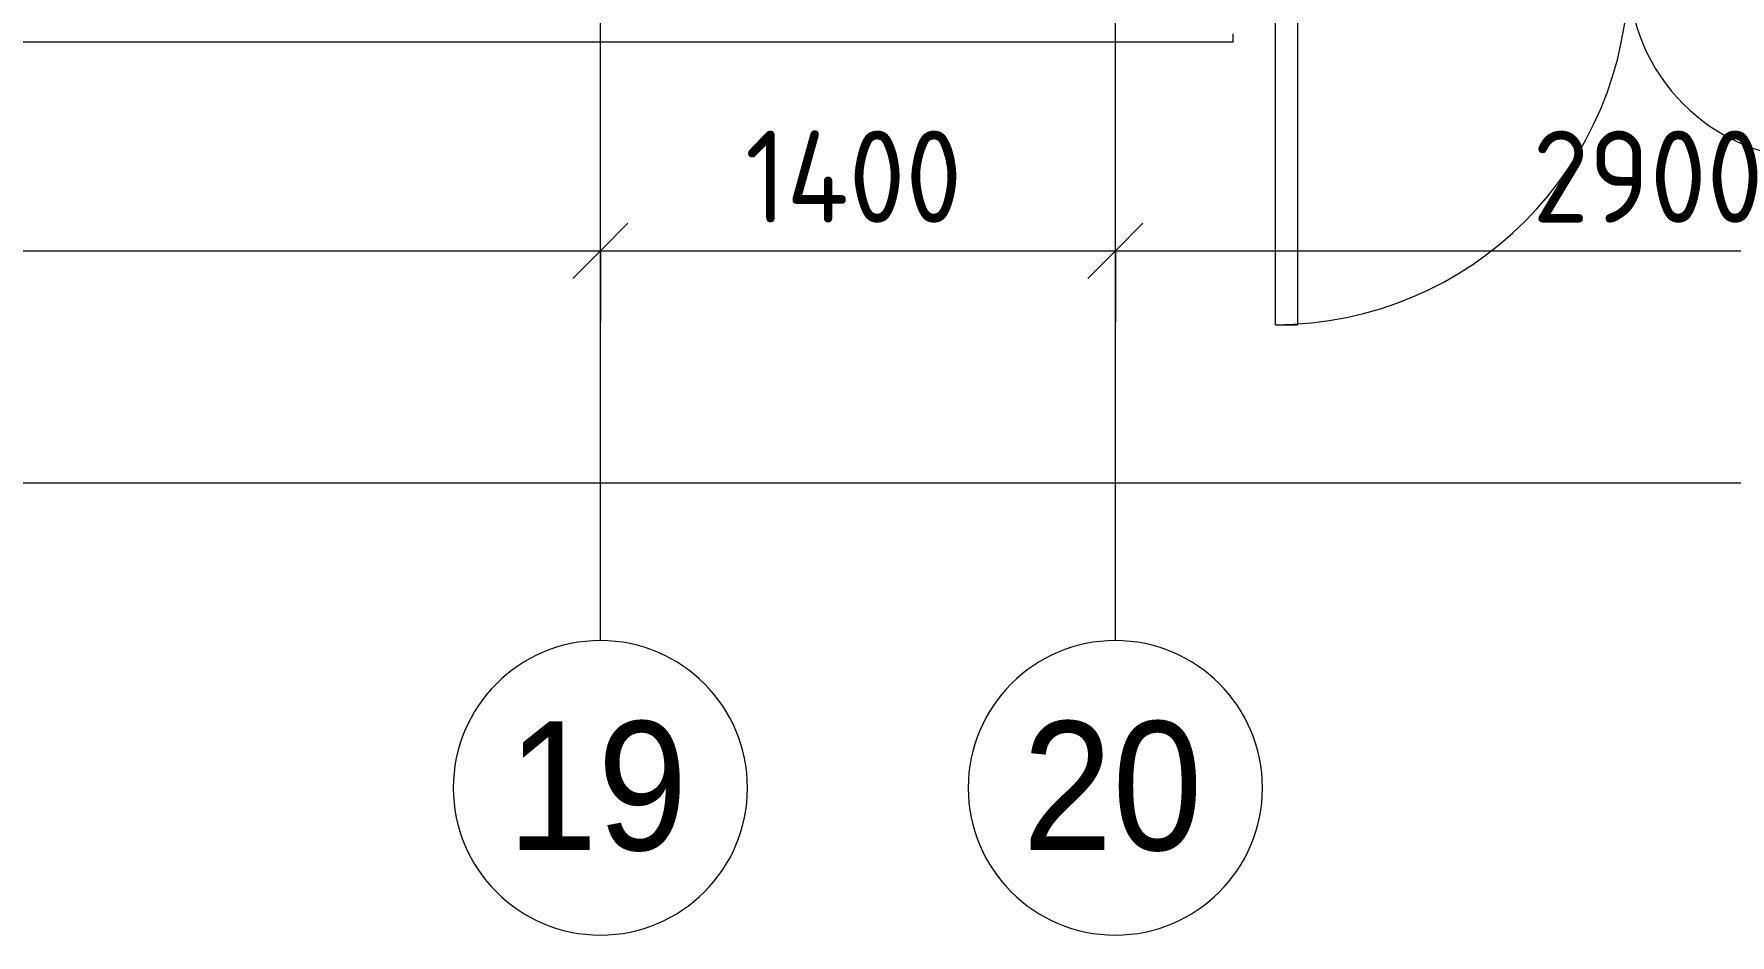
# Model space of a CAD drawing. Header units: millimetres. Extents: x 35881 to 234190, y -8553 to 29063.
# Drawn here: x 69020 to 73631, y -2706 to -258 of the extents above; entities that cross this region are included whole.
import ezdxf

# ---------------------------------------------------------------- set-up
doc = ezdxf.new("R2010")
doc.units = ezdxf.units.MM
for name, color, linetype, lineweight in [('A-ANNO-DIMS', 7, 'Continuous', 9), ('A-ANNO-DIMS-100', 7, 'Continuous', 9), ('A-DOOR', 7, 'Continuous', 9), ('A-DOOR-1', 7, 'Continuous', 13), ('A-DOOR-FRAM', 7, 'Continuous', 13), ('A-WALL', 7, 'Continuous', 9), ('Оси', 7, 'Continuous', 9), ('Оси-1', 7, 'Continuous', 20)]:
    doc.layers.add(name, color=color, linetype=linetype, lineweight=lineweight)
doc.styles.add('Arial', font='arial.ttf', dxfattribs={"width": 0.9, "height": 350})
doc.styles.add('ISOCPEUR', font='isocpeur.ttf', dxfattribs={"width": 0.9, "height": 250})
doc.dimstyles.new('ISO-2_5_0_9К_БОЛЬШОЙ', dxfattribs={"dimscale": 304.8, "dimtxt": 248.995294, "dimasz": 0.492126, "dimexe": 0.393701, "dimexo": 0.984252, "dimgap": 0, "dimtad": 1, "dimdec": 0, "dimrnd": 10, "dimzin": 0, "dimdsep": 46, "dimtxsty": 'ISOCPEUR', "dimblk1": 'OBLIQUE', "dimblk2": 'OBLIQUE', "dimsah": 1, "dimcen": 0.09, "dimdle": 0.393701, "dimazin": 0, "dimtfac": 1, "dimtdec": 4, "dimtix": 1, "dimtmove": 0, "dimatfit": 3, "dimfxl": 1, "dimtvp": 1, "dimtolj": 1, "dimtzin": 0, "dimarcsym": 2})

# ---------------------------------------------------------------- blocks, each defined once
blk = doc.blocks.new('110_Дверь_СКБ_2Ст_Наружная - ДН-1_л__ Двухстворчатая 1350 х3200 _ЛК_ в свету с верхним остеклением 2-22448815-План размещения напольных электротехнических лючков и розеток 1 этажа в осях 12-23')
at = {"layer": 'A-DOOR'}
for centre, radius, start, end in [((754.5, -91), 960, 90, 180), ((-715.5, -91), 510, 0, 90)]:
    blk.add_arc(centre, radius, start, end, dxfattribs=at)
at = {"layer": 'A-DOOR-1'}
for p, q in [((754.5, 869), (694.5, 869)), ((694.5, -91), (694.5, 869)), ((754.5, 869), (754.5, -91)), ((-715.5, 419), (-655.5, 419)), ((-715.5, 419), (-715.5, -91)), ((-655.5, -91), (-655.5, 419)), ((-715.5, -91), (-655.5, -91)), ((754.5, -91), (694.5, -91))]:
    blk.add_line(p, q, dxfattribs=at)
at = {"layer": 'A-DOOR-FRAM'}
for p, q in [((-830.5, -91), (-830.5, -171)), ((-830.5, -91), (-715.5, -91)), ((-715.5, -91), (-715.5, -151)), ((754.5, -91), (754.5, -151)), ((754.5, -91), (869.5, -91)), ((869.5, -91), (869.5, -171)), ((-830.5, -171), (-705.5, -171)), ((-705.5, -151), (-715.5, -151)), ((-705.5, -151), (-705.5, -171)), ((744.5, -151), (744.5, -171)), ((754.5, -151), (744.5, -151)), ((744.5, -171), (869.5, -171))]:
    blk.add_line(p, q, dxfattribs=at)
blk = doc.blocks.new('Ось сетки - D8-29747960-План размещения напольных электротехнических лючков и розеток 1 этажа в осях 12-23')
at = {"layer": 'Оси-1'}
for start, end in [(360, 180), (180, 360)]:
    blk.add_arc((0, 0), 4, start, end, dxfattribs=at)
blk = doc.blocks.new('DIMBLOCK13-План размещения напольных электротехнических лючков и розеток 1 этажа в осях 12-23')
at = {"layer": 'A-ANNO-DIMS-100'}
for p, q in [((66460, -1041.2), (66460, -727.3)), ((70560, -1041.2), (70560, -727.3)), ((66460, -847.3), (70560, -847.3)), ((66460, -847.3), (66460, -1041.2)), ((70560, -847.3), (70560, -1041.2))]:
    blk.add_line(p, q, dxfattribs=at)
at = {"layer": 'A-ANNO-DIMS-100', "lineweight": 20}
for p, q in [((66460, -847.3), (66535, -772.3)), ((70560, -847.3), (70635, -772.3)), ((66460, -847.3), (66385, -922.3)), ((70560, -847.3), (70485, -922.3))]:
    blk.add_line(p, q, dxfattribs=at)
at = {"layer": 'A-ANNO-DIMS-100', "color": 0, "insert": (68203.5, -520.7), "char_height": 250, "width": 735.494, "attachment_point": 1, "line_spacing_factor": 1.149209, "style": 'ISOCPEUR'}
blk.add_mtext('4100', dxfattribs=at)
blk = doc.blocks.new('_Oblique')
at = {"color": 0, "linetype": 'ByBlock', "lineweight": -2}
blk.add_line((-0.5, -0.5), (0.5, 0.5), dxfattribs=at)
blk = doc.blocks.new('DIMBLOCK14-План размещения напольных электротехнических лючков и розеток 1 этажа в осях 12-23')
at = {"layer": 'A-ANNO-DIMS-100'}
for p, q in [((70560, -1041.2), (70560, -727.3)), ((71960, -1041.2), (71960, -727.3)), ((70560, -847.3), (71960, -847.3)), ((70560, -847.3), (70560, -1041.2)), ((71960, -847.3), (71960, -1041.2))]:
    blk.add_line(p, q, dxfattribs=at)
at = {"layer": 'A-ANNO-DIMS-100', "lineweight": 20}
for p, q in [((70560, -847.3), (70635, -772.3)), ((71960, -847.3), (72035, -772.3)), ((70560, -847.3), (70485, -922.3)), ((71960, -847.3), (71885, -922.3))]:
    blk.add_line(p, q, dxfattribs=at)
at = {"layer": 'A-ANNO-DIMS-100', "color": 0, "insert": (70953.5, -520.7), "char_height": 250, "width": 735.494, "attachment_point": 1, "line_spacing_factor": 1.149209, "style": 'ISOCPEUR'}
blk.add_mtext('1400', dxfattribs=at)
blk = doc.blocks.new('DIMBLOCK15-План размещения напольных электротехнических лючков и розеток 1 этажа в осях 12-23')
at = {"layer": 'A-ANNO-DIMS-100'}
for p, q in [((71960, -1041.2), (71960, -727.3)), ((74860, -1041.2), (74860, -727.3)), ((71960, -847.3), (74860, -847.3)), ((71960, -847.3), (71960, -1041.2)), ((74860, -847.3), (74860, -1041.2))]:
    blk.add_line(p, q, dxfattribs=at)
at = {"layer": 'A-ANNO-DIMS-100', "lineweight": 20}
for p, q in [((71960, -847.3), (72035, -772.3)), ((74860, -847.3), (74935, -772.3)), ((71960, -847.3), (71885, -922.3)), ((74860, -847.3), (74785, -922.3))]:
    blk.add_line(p, q, dxfattribs=at)
at = {"layer": 'A-ANNO-DIMS-100', "color": 0, "insert": (73094, -520.7), "char_height": 250, "width": 758.478, "attachment_point": 1, "line_spacing_factor": 1.149209, "style": 'ISOCPEUR'}
blk.add_mtext('2900', dxfattribs=at)
blk = doc.blocks.new('DIMBLOCK32-План размещения напольных электротехнических лючков и розеток 1 этажа в осях 12-23')
at = {"layer": 'A-ANNO-DIMS-100'}
for p, q in [((38310, -1671.5), (38310, -1357.6)), ((84560, -1671.5), (84560, -1357.6)), ((38190, -1477.6), (84680, -1477.6)), ((38310, -1477.6), (38310, -1671.5)), ((84560, -1477.6), (84560, -1671.5))]:
    blk.add_line(p, q, dxfattribs=at)
at = {"layer": 'A-ANNO-DIMS-100', "lineweight": 20}
for p, q in [((38310, -1477.6), (38385, -1402.6)), ((84560, -1477.6), (84635, -1402.6)), ((38310, -1477.6), (38235, -1552.6)), ((84560, -1477.6), (84485, -1552.6))]:
    blk.add_line(p, q, dxfattribs=at)
at = {"layer": 'A-ANNO-DIMS-100', "color": 0, "insert": (61028, -1150.9), "char_height": 250, "width": 976.828, "attachment_point": 1, "line_spacing_factor": 1.149209, "style": 'ISOCPEUR'}
blk.add_mtext('46250', dxfattribs=at)

msp = doc.modelspace()

# ---------------------------------------------------------------- linework, layer by layer
at = {"layer": 'A-WALL'}
for q in [(72280, -258), (38742.7, -280)]:
    msp.add_line((72280, -280), q, dxfattribs=at)
at = {"layer": 'Оси'}
for p, q in [((70560, -1906.3), (70560, 593.7)), ((71960, -1906.3), (71960, 593.7))]:
    msp.add_line(p, q, dxfattribs=at)

# ---------------------------------------------------------------- block references
at = {"layer": 'A-DOOR', "rotation": 180}
msp.add_blockref('110_Дверь_СКБ_2Ст_Наружная - ДН-1_л__ Двухстворчатая 1350 х3200 _ЛК_ в свету с верхним остеклением 2-22448815-План размещения напольных электротехнических лючков и розеток 1 этажа в осях 12-23', (73149.5, -179), dxfattribs=at)
at = {"layer": 'Оси-1', "xscale": 99.99999999999993, "yscale": 99.99999999999993, "zscale": 99.99999999999993}
for p in [(70560, -2306.3), (71960, -2306.3)]:
    msp.add_blockref('Ось сетки - D8-29747960-План размещения напольных электротехнических лючков и розеток 1 этажа в осях 12-23', p, dxfattribs=at)

# ---------------------------------------------------------------- texts
at = {"layer": 'Оси', "char_height": 350, "width": 606.076, "attachment_point": 1, "style": 'Arial'}
for s, insert in [('19', (70307.4, -2125.6)), ('20', (71707.4, -2125.6))]:
    msp.add_mtext(s, dxfattribs=dict(at, insert=insert))

# ---------------------------------------------------------------- dimensions: what is measured, and where the dimension line sits
at = {"layer": 'A-ANNO-DIMS'}
for base, p1, p2, override, picture, middle in [((70560, -847.3), (66460, -741.2), (70560, -741.2), {"dimpost": '<>', "dimfxl": 4100}, 'DIMBLOCK13-План размещения напольных электротехнических лючков и розеток 1 этажа в осях 12-23', (68510, -722.3)), ((71960, -847.3), (70560, -741.2), (71960, -741.2), {"dimpost": '<>', "dimfxl": 1400}, 'DIMBLOCK14-План размещения напольных электротехнических лючков и розеток 1 этажа в осях 12-23', (71260, -722.3)), ((74860, -847.3), (71960, -741.2), (74860, -741.2), {"dimpost": '<>', "dimfxl": 2900}, 'DIMBLOCK15-План размещения напольных электротехнических лючков и розеток 1 этажа в осях 12-23', (73410, -722.3)), ((84560, -1477.6), (38310, -1371.5), (84560, -1371.5), {"dimpost": '<>', "dimfxl": 46250}, 'DIMBLOCK32-План размещения напольных электротехнических лючков и розеток 1 этажа в осях 12-23', (61435, -1352.6))]:
    dim = msp.add_linear_dim(base=base, p1=p1, p2=p2, dimstyle='ISO-2_5_0_9К_БОЛЬШОЙ', override=override, dxfattribs=at)
    dim.commit()
    dim.dimension.update_dxf_attribs({"geometry": picture, "text_midpoint": middle})

doc.saveas('drawing.dxf')
